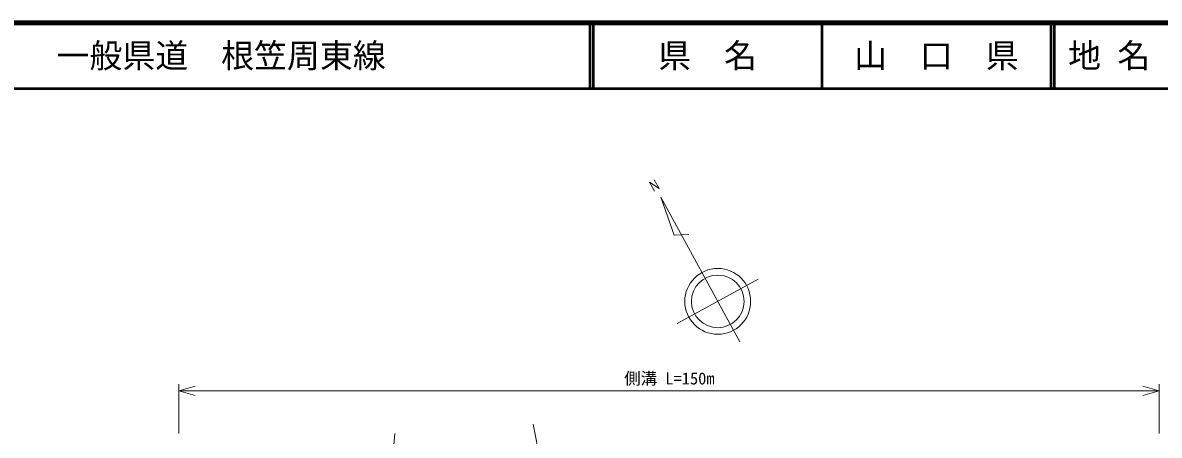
# Model space of a CAD drawing. Units: millimetres, scale not verified. Extents: x 40000 to 680000, y 20000 to 380000.
# Drawn here: x 211600 to 384236, y 317362 to 380000 of the extents above; entities that cross this region are included whole.
import ezdxf
from ezdxf.enums import TextEntityAlignment as Align

# ---------------------------------------------------------------- set-up
doc = ezdxf.new("R2010")
doc.units = ezdxf.units.MM
doc.header["$LTSCALE"] = 1000
for name, color, linetype, lineweight in [('M-BMK-SRVR', 3, 'Continuous', 13), ('M-STR-HTXT', 7, 'Continuous', 13), ('M-TTL', 2, 'Continuous', 140), ('M-TTL-LINE', 7, 'Continuous', 50), ('M-TTL-TXT', 7, 'Continuous', 25)]:
    doc.layers.add(name, color=color, linetype=linetype, lineweight=lineweight)
doc.styles.add('ＭＳ ゴシック', font='')
doc.styles.get('ＭＳ ゴシック').set_extended_font_data('MS Gothic')

msp = doc.modelspace()

# ---------------------------------------------------------------- linework, layer by layer
at = {"layer": 'M-BMK-SRVR'}
for p, q in [((307543, 354428), (306804, 355783)), ((306804, 355783), (308248, 354807)), ((308248, 354807), (307499, 356164)), ((308549, 353494), (310545, 347748)), ((308549, 353494), (320522, 331548)), ((310545, 347748), (312779, 347828)), ((323315, 341045), (311025, 334340))]:
    msp.add_line(p, q, dxfattribs=at)
for radius in [5000, 4000]:
    msp.add_circle((317170, 337693), radius, dxfattribs=at)
at = {"layer": 'M-STR-HTXT'}
for p, q in [((235317, 317605), (235317, 325100)), ((235317, 324100), (237817, 324800)), ((381724, 324800), (384224, 324100)), ((384224, 325100), (384224, 317605)), ((237817, 323400), (235317, 324100)), ((235317, 324100), (384224, 324100)), ((384224, 324100), (381724, 323400)), ((289129, 319022), (295281, 287494)), ((262228, 256294), (268139, 317611))]:
    msp.add_line(p, q, dxfattribs=at)
at = {"layer": 'M-TTL'}
msp.add_line((680000, 380000), (40000, 380000), dxfattribs=at)
at = {"layer": 'M-TTL-LINE'}
for p, q in [((297750, 380000), (297750, 370000)), ((298250, 380000), (298250, 370000)), ((333000, 380000), (333000, 370000)), ((367750, 380000), (367750, 370000)), ((368250, 380000), (368250, 370000)), ((40000, 370000), (680000, 370000))]:
    msp.add_line(p, q, dxfattribs=at)

# ---------------------------------------------------------------- texts
at = {"layer": 'M-STR-HTXT', "style": 'ＭＳ ゴシック'}
msp.add_text('側溝 L=150m', height=1833, dxfattribs=at).set_placement((302960, 324522), align=Align.BOTTOM_LEFT)
at = {"layer": 'M-TTL-TXT', "style": 'ＭＳ ゴシック'}
for s, p in [('一般県道\u3000根笠周東線', (216734, 375000)), ('地 名', (370380, 375000))]:
    msp.add_text(s, height=3666, dxfattribs=at).set_placement(p, align=Align.MIDDLE_LEFT)
for s, p in [('県\u3000名', (315625, 375000)), ('山\u3000口\u3000県', (350375, 375000))]:
    msp.add_text(s, height=3666, dxfattribs=at).set_placement(p, align=Align.MIDDLE_CENTER)

doc.saveas('drawing.dxf')
